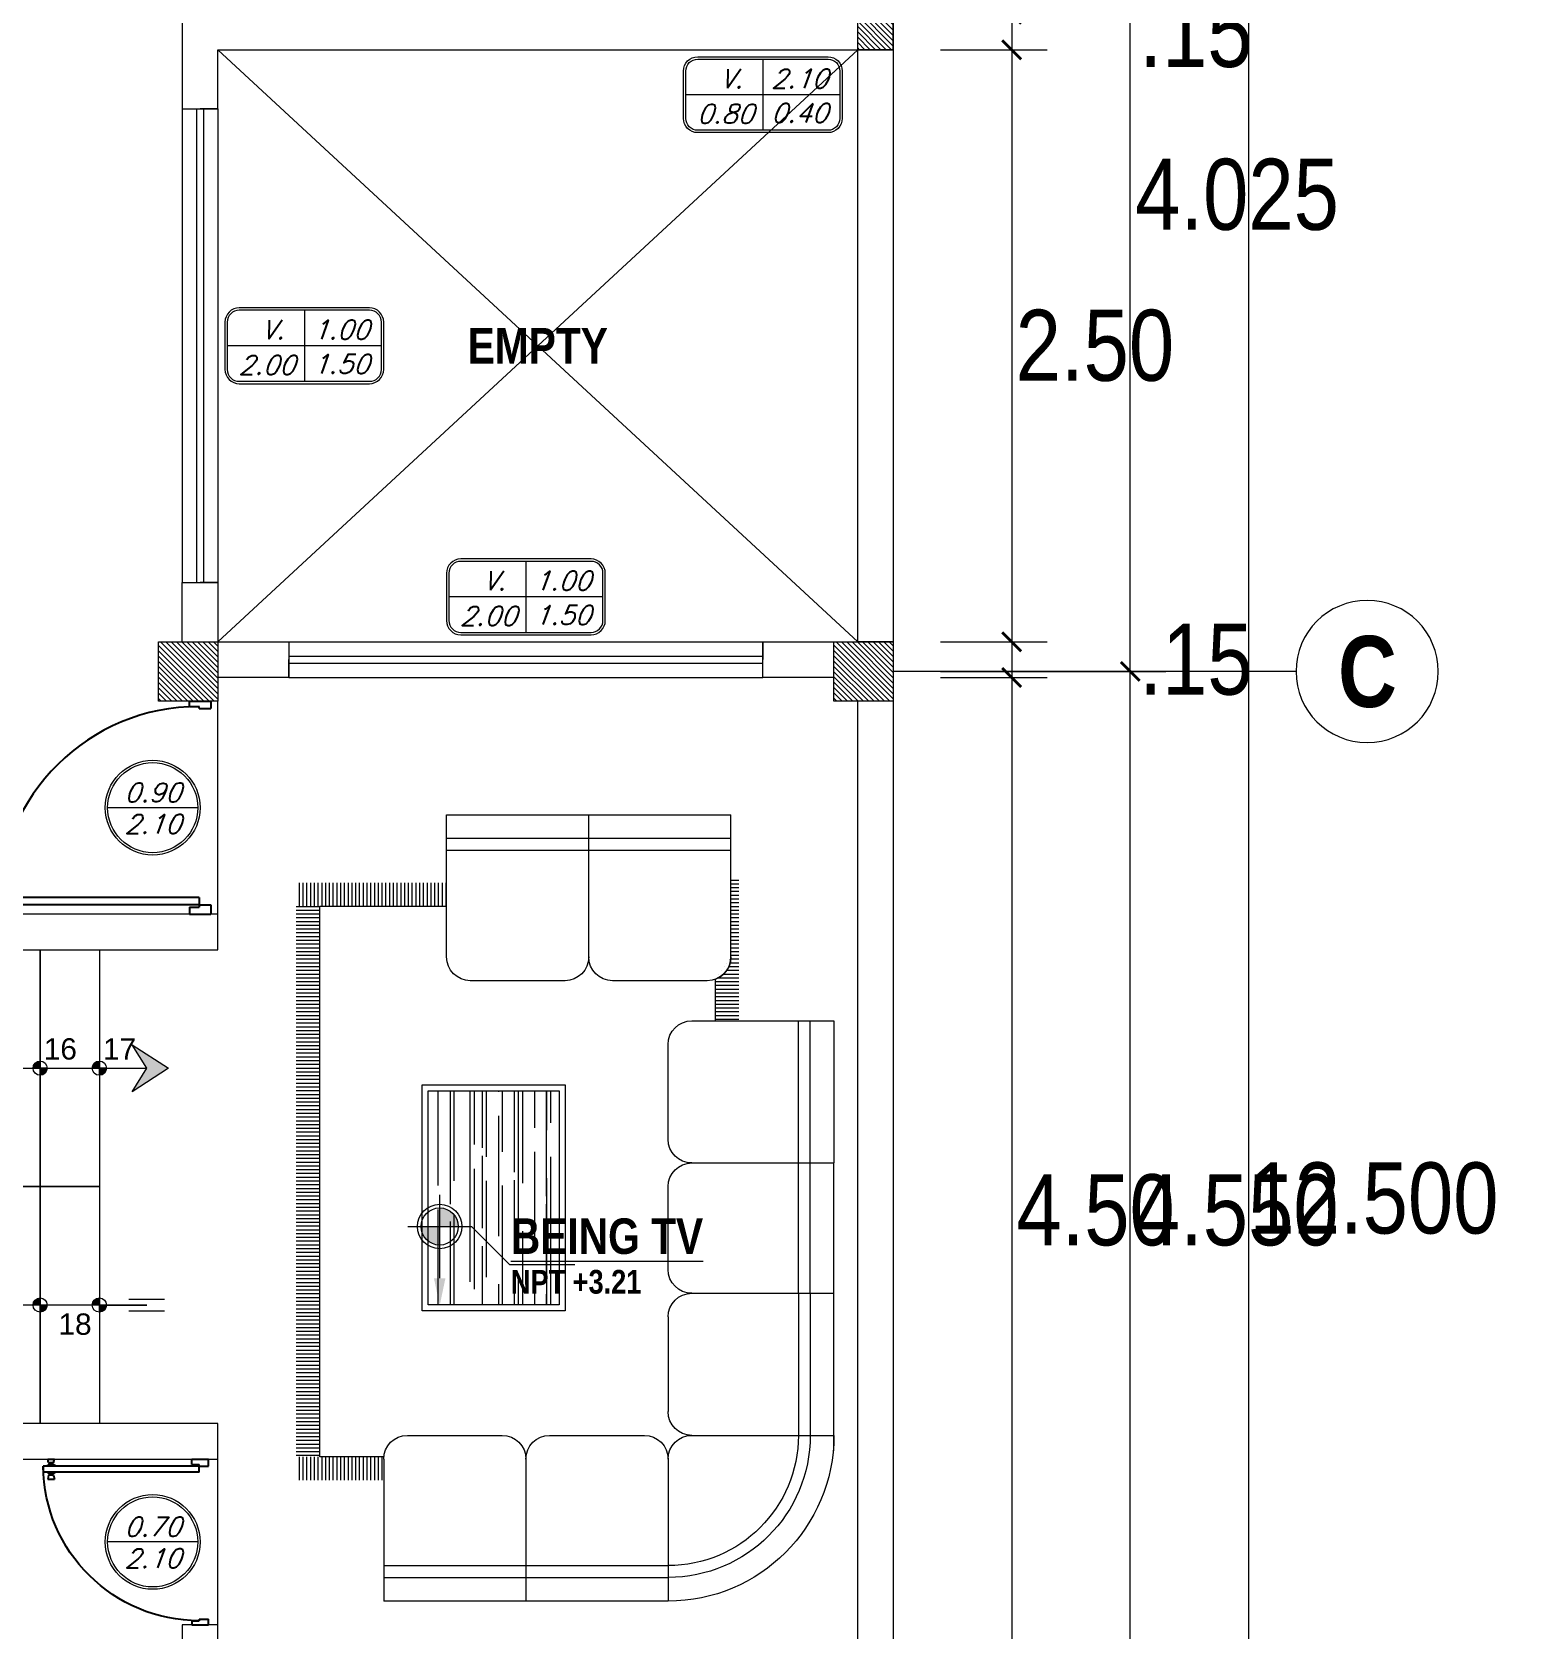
# Model space of a CAD drawing. Header units: millimetres. Extents: x 68 to 194, y 47 to 103.
# Drawn here: x 86.12 to 92.41, y 91.04 to 97.78 of the extents above; entities that cross this region are included whole.
import ezdxf
from ezdxf.enums import TextEntityAlignment as Align

# ---------------------------------------------------------------- set-up
doc = ezdxf.new("R2010")
doc.units = ezdxf.units.MM
for name, color, linetype, lineweight in [('A_Bloques', 56, 'Continuous', 15), ('A_Detalle de Vanos', 250, 'Continuous', 5), ('A_Muro con Techo', 232, 'Continuous', 40), ('A_Muro sin Techo', 134, 'Continuous', 20), ('A_Texto', 43, 'Continuous', 9), ('A_Ventana', 140, 'Continuous', 9), ('E_Columna', 3, 'Continuous', 25), ('G_Ejes', 253, 'Continuous', 20), ('G_Escalera', 40, 'Continuous', 18), ('G_Texto', 122, 'Continuous', 20)]:
    doc.layers.add(name, color=color, linetype=linetype, lineweight=lineweight)
doc.layers.add('A_Puerta', color=32, linetype='Continuous')
doc.layers.add('G_Acotación', color=171, linetype='Continuous')
doc.styles.add('Acotacion', font='ARIALN.TTF')
doc.styles.add('AMBIENTES', font='ARIALNB.TTF', dxfattribs={"height": 0.15})
doc.styles.add('Arial Marron', font='ARIALN.TTF')
doc.styles.add('ARIAL1.2', font='arial.ttf', dxfattribs={"width": 1.2})
doc.styles.add('Cotas', font='ARIALNB.TTF', dxfattribs={"height": 0.1})
doc.styles.add('Eje', font='ARIALNB.TTF', dxfattribs={"height": 0.3})
doc.styles.add('LETRAS', font='simplex1.shx', dxfattribs={"oblique": 20})
doc.dimstyles.new('Lenin_50', dxfattribs={"dimtxt": 0.3, "dimasz": 0.08, "dimexe": 0.15, "dimexo": 0.2, "dimgap": 0.03, "dimtad": 2, "dimtih": 1, "dimtoh": 1, "dimlfac": -1, "dimzin": 4, "dimdsep": 46, "dimtxsty": 'Acotacion', "dimblk": 'ARCHTICK', "dimcen": 0.08, "dimclrd": 256, "dimclre": 256, "dimclrt": 4, "dimazin": 1, "dimtm": 1e-09, "dimtfac": 1, "dimtmove": 2, "dimatfit": 2, "dimfxl": 0, "dimtolj": 1, "dimlwd": 13, "dimlwe": 18, "dimarcsym": 0})
pattern_1 = [(180, (-138.506639, -76.311573), (0, 0.015875), [])]
pattern_2 = [(90, (-138.506639, -76.311573), (0.015875, 1e-18), [])]
pattern_3 = [(135, (198.897988, 6.74542), (0.0112253202, 0.0112253202), [])]

# ---------------------------------------------------------------- blocks, each defined once
blk = doc.blocks.new('Sala 02')
h = blk.add_hatch()
h.set_pattern_fill('LINE,_O', color=256, scale=0.005)
h.set_pattern_definition(pattern_1)
edge = h.paths.add_edge_path()
edge.add_line((0.4348, 3.0575), (0.4018, 3.0575))
edge.add_line((0.4018, 3.0575), (0.4018, 2.45))
edge.add_line((0.4018, 2.45), (0.5007, 2.45))
edge.add_line((0.5007, 2.45), (0.5007, 2.6256))
edge.add_arc((0.5348, 2.7196), 0.1, 180.00153, 250.06437, ccw=False)
edge.add_line((0.4348, 2.7196), (0.4348, 3.0575))
h = blk.add_hatch()
h.set_pattern_fill('LINE,_O', color=256, scale=0.005, angle=90)
h.set_pattern_definition(pattern_2)
h.paths.add_polyline_path([(2.2692, 3.0326), (2.2692, 2.9336), (1.6348, 2.9336), (1.6348, 3.0325)])
h = blk.add_hatch()
h.set_pattern_fill('LINE,_O', color=256, scale=0.005)
h.set_pattern_definition(pattern_1)
h.paths.add_polyline_path([(2.1703, 2.9336), (2.2692, 2.9336), (2.2692, 0.6097), (2.1703, 0.6097)])
h = blk.add_hatch()
h.set_pattern_fill('AR-RROOF', color=256, scale=0.004, angle=90, style=0)
h.paths.add_polyline_path([(1.1592, 1.2505), (1.7124, 1.2505), (1.7124, 2.1547), (1.1592, 2.1547)])
h = blk.add_hatch()
h.set_pattern_fill('LINE,_O', color=256, scale=0.005, angle=90)
h.set_pattern_definition(pattern_2)
h.paths.add_polyline_path([(2.2692, 0.6097), (2.2692, 0.5108), (1.9001, 0.5108), (1.9001, 0.6097)])
at = {"color": 0, "linetype": 'Continuous', "lineweight": 5}
for p, q in [((0.4347, 3.2196), (0.4347, 3.3196)), ((0.4347, 3.2196), (0.4347, 3.3196)), ((0.4348, 2.7196), (0.4347, 3.3196)), ((1.0347, 3.3196), (0.4347, 3.3196)), ((1.0347, 3.2196), (1.0347, 3.3196)), ((1.0347, 3.2196), (1.0347, 3.3196)), ((1.0348, 2.7196), (1.0347, 3.3196)), ((1.6347, 3.3196), (1.0347, 3.3196)), ((1.0347, 3.2196), (1.0347, 3.3196)), ((1.6347, 3.2196), (1.6347, 3.3196)), ((1.6347, 3.2196), (1.6347, 3.3196)), ((1.6347, 3.2196), (1.6347, 3.3196)), ((1.6348, 2.7196), (1.6347, 3.3196)), ((0.4347, 3.2196), (1.0347, 3.2196)), ((0.4348, 2.7196), (0.4347, 3.2196)), ((1.0347, 3.2196), (1.6347, 3.2196)), ((1.0348, 2.7196), (1.0347, 3.2196)), ((1.0348, 2.7196), (1.0347, 3.2196)), ((1.6348, 2.7196), (1.6347, 3.2196)), ((1.6348, 2.7196), (1.6347, 3.2196)), ((0.4347, 3.1696), (1.0347, 3.1696)), ((1.0347, 3.1696), (1.6347, 3.1696)), ((0.5348, 2.6196), (0.9348, 2.6196)), ((1.1348, 2.6196), (1.5348, 2.6196)), ((0.1, 2.45), (0, 2.4499)), ((0, 2.4499), (0, 1.8499)), ((0.6, 2.45), (0.1, 2.45)), ((0.1, 1.85), (0.1, 2.45)), ((0.15, 1.85), (0.15, 2.45)), ((0.7, 1.95), (0.7, 2.35)), ((0.1, 1.3), (0.1, 1.9)), ((0.15, 1.3), (0.15, 1.9)), ((0.6, 1.85), (0, 1.8499)), ((0.1, 1.85), (0, 1.8499)), ((0.1, 1.85), (0, 1.8499)), ((0.1, 1.85), (0, 1.8499)), ((0.1, 1.85), (0, 1.8499)), ((0.1, 1.85), (0, 1.8499)), ((0, 0.634), (0, 1.8499)), ((0.6, 1.85), (0.1, 1.85)), ((0.6, 1.85), (0.1, 1.85)), ((0.6, 1.85), (0.1, 1.85)), ((0.6, 1.85), (0.1, 1.85)), ((0.7, 1.4), (0.7, 1.75)), ((0.1, 1.3), (0, 1.2999)), ((0.1, 1.3), (0, 1.2999)), ((0.1, 1.3), (0.1, 0.7)), ((0.6, 1.3), (0.1, 1.3)), ((0.6, 1.3), (0.1, 1.3)), ((0.15, 1.3), (0.15, 0.7)), ((0.7, 1.2), (0.7, 0.8)), ((0.1, 0.7), (0, 0.6999)), ((0.6, 0.7), (0.1, 0.7)), ((1.2, 0.7), (0.8, 0.7)), ((1.8, 0.7), (1.4, 0.7)), ((0.7001, 0.6), (0.7001, 0.1)), ((1.3001, 0.6), (1.3001, 0.1)), ((1.3001, 0.6), (1.3001, 0.1)), ((1.3001, 0.6), (1.3001, 0.1)), ((1.9001, 0.6), (1.9001, 0.1)), ((1.9001, 0.6), (1.9001, 0)), ((1.3001, 0.15), (0.7001, 0.15)), ((1.9001, 0.15), (1.3001, 0.15)), ((0.7001, 0.1), (0.7001, 0)), ((1.3001, 0.1), (0.7001, 0.1)), ((1.9001, 0.1), (1.3001, 0.1)), ((1.3001, 0.1), (1.3001, 0)), ((1.3001, 0.1), (1.3001, 0)), ((1.3001, 0.1), (1.3001, 0)), ((1.9001, 0.1), (1.9001, 0)), ((1.9001, 0.1), (1.9001, 0)), ((1.3001, 0), (1.9001, 0)), ((0.7001, 0), (1.3001, 0))]:
    blk.add_line(p, q, dxfattribs=at)
at = {"color": 0}
for p, q in [((1.1592, 2.1547), (1.1592, 1.2505)), ((1.7124, 2.1547), (1.1592, 2.1547)), ((1.7124, 1.2505), (1.7124, 2.1547)), ((1.1592, 1.2505), (1.7124, 1.2505))]:
    blk.add_line(p, q, dxfattribs=at)
for points in [[(1.8996, 0.6097), (2.1703, 0.6097), (2.1703, 2.9336), (1.6348, 2.9336)], [(0.5007, 2.6256), (0.5007, 2.45)]]:
    blk.add_lwpolyline(points)
blk.add_lwpolyline([(0.5029, 2.6248, -0.322044), (0.4348, 2.7196), (0.4348, 2.8575)], format="xyb")
for points in [[(1.1342, 1.2255), (1.7374, 1.2255), (1.7374, 2.1797), (1.1342, 2.1797)], [(1.1592, 1.2505), (1.7124, 1.2505), (1.7124, 2.1547), (1.1592, 2.1547)]]:
    blk.add_lwpolyline(points, close=True)
at = {"color": 0, "linetype": 'Continuous', "lineweight": 5}
for centre, radius, start, end in [((0.5348, 2.7196), 0.1, 180.00153, 270.00153), ((0.9348, 2.7196), 0.1, 270.00153, 0.00153), ((1.1348, 2.7196), 0.1, 180.00153, 270.00153), ((1.5348, 2.7196), 0.1, 270.00153, 0.00153), ((0.6, 2.35), 0.1, 0.00153, 90.00153), ((0.6, 1.95), 0.1, 270.00153, 0.00153), ((0.6, 1.75), 0.1, 0.00153, 90.00153), ((0.6, 1.75), 0.1, 0.00153, 90.00153), ((0.6, 1.4), 0.1, 270.00153, 0.00153), ((0.6, 1.2), 0.1, 0.00153, 90.00153), ((0.6, 0.8), 0.1, 270.00153, 0.00153), ((0.7, 0.7), 0.7, 180.00153, 270.00153), ((0.7, 0.7), 0.6, 180.00153, 270.00153), ((0.7, 0.7), 0.55, 180.00153, 270.00153), ((0.6001, 0.6), 0.1, 0.00153, 90.00153), ((0.8001, 0.6), 0.1, 90.00153, 180.00153), ((1.2001, 0.6), 0.1, 0.00153, 90.00153), ((1.4001, 0.6), 0.1, 90.00153, 180.00153), ((1.8001, 0.6), 0.1, 0.00153, 90.00153)]:
    blk.add_arc(centre, radius, start, end, dxfattribs=at)
blk = doc.blocks.new('Puerta 02')
for p, q in [((0.0239, 0.9132), (0, 0.918)), ((0, 0.918), (0, 0.8782)), ((0.0239, 0.9068), (0.0239, 0.9132)), ((0.0277, 0.9068), (0.0239, 0.9068)), ((0.0239, 0.8893), (0.0239, 0.9068)), ((0.0317, 0.9092), (0.0277, 0.9092)), ((0.0277, 0.9068), (0.0277, 0.9092)), ((0.0277, 0.8893), (0.0277, 0.9068)), ((0.0317, 0.9092), (0.0317, 0.9124)), ((0.0357, 0.9124), (0.0317, 0.9124)), ((0.0317, 0.8869), (0.0317, 0.9092)), ((0.042, 0.9243), (0.0357, 0.9124)), ((0.0357, 0.8838), (0.0357, 0.9124)), ((0.042, 0.8718), (0.042, 0.9243)), ((0.0436, 0.9243), (0.042, 0.9243)), ((0.0436, 0.9463), (0.0784, 0.9463)), ((0.0436, 0.005), (0.0436, 0.9463)), ((0.0784, 0.005), (0.0784, 0.9463)), ((0.0784, 0.9243), (0.08, 0.9243)), ((0.08, 0.8718), (0.08, 0.9243)), ((0.08, 0.9243), (0.0863, 0.9124)), ((0.0863, 0.8838), (0.0863, 0.9124)), ((0.0863, 0.9124), (0.0903, 0.9124)), ((0.0903, 0.9092), (0.0903, 0.9124)), ((0.0903, 0.9092), (0.0943, 0.9092)), ((0.0903, 0.8869), (0.0903, 0.9092)), ((0.0943, 0.9068), (0.0943, 0.9092)), ((0.0943, 0.8893), (0.0943, 0.9068)), ((0.0943, 0.9068), (0.0983, 0.9068)), ((0.0983, 0.9132), (0.1221, 0.918)), ((0.0983, 0.9068), (0.0983, 0.9132)), ((0.0983, 0.8893), (0.0983, 0.9068)), ((0.1221, 0.918), (0.1221, 0.8782)), ((0.0239, 0.883), (0, 0.8782)), ((0.0277, 0.8893), (0.0239, 0.8893)), ((0.0239, 0.8893), (0.0239, 0.883)), ((0.0277, 0.8893), (0.0277, 0.8869)), ((0.0317, 0.8869), (0.0277, 0.8869)), ((0.0317, 0.8869), (0.0317, 0.8838)), ((0.0357, 0.8838), (0.0317, 0.8838)), ((0.042, 0.8718), (0.0357, 0.8838)), ((0.0436, 0.8718), (0.042, 0.8718)), ((0.0784, 0.8718), (0.08, 0.8718)), ((0.0789, 0.8981), (0.0789, 0.8981)), ((0.0789, 0.8981), (0.0789, 0.8981)), ((0.08, 0.8718), (0.0863, 0.8838)), ((0.0863, 0.8838), (0.0903, 0.8838)), ((0.0903, 0.8869), (0.0943, 0.8869)), ((0.0903, 0.8869), (0.0903, 0.8838)), ((0.0943, 0.8893), (0.0943, 0.8869)), ((0.0943, 0.8893), (0.0983, 0.8893)), ((0.0983, 0.8893), (0.0983, 0.883)), ((0.0983, 0.883), (0.1221, 0.8782)), ((0, 0.05), (0, -0.05)), ((0.0336, 0.05), (0, 0.05)), ((0.0336, 0.05), (0.0336, 0.005)), ((0.0436, 0.005), (0.0336, 0.005)), ((0.0783, 0.005), (0.0433, 0.005)), ((0.0436, 0.005), (0.0436, -0.05)), ((0.965, 0.005), (0.975, 0.005)), ((0.965, 0.005), (0.965, -0.05)), ((0.975, 0.05), (0.975, 0.005)), ((0.975, 0.05), (1, 0.05)), ((1, 0.05), (1, -0.05)), ((0.0436, -0.05), (0, -0.05)), ((1, -0.05), (0.965, -0.05))]:
    blk.add_line(p, q)
blk.add_arc((0.0336, 0.005), 0.9414, 0, 89.39134)
blk = doc.blocks.new('TITULP')
h = blk.add_hatch(color=1)
h.paths.add_polyline_path([(0, -0.0554), (0, -0.134), (0.0785, -0.134, 0.414214)])
h.paths.add_polyline_path([(0, -0.134), (-0.0785, -0.134, 0.414214), (0, -0.2125)])
for p, q in [((0, -0.3527), (0, 0)), ((-0.134, -0.134), (0.134, -0.134)), ((0.2939, -0.2939), (0.5699, -0.2939))]:
    blk.add_line(p, q)
at = {"lineweight": 18}
blk.add_line((0.134, -0.134), (0.2939, -0.2939), dxfattribs=at)
for radius in [0.0937, 0.0785]:
    blk.add_circle((0, -0.134), radius)
blk.add_solid([(0.0242, -0.3527), (0, -0.4678), (-0.0242, -0.3527)])
at = {"style": 'Arial Marron', "width": 1.35}
blk.add_attdef('%%USALA', text='', height=0.14, dxfattribs=at).set_placement((0.3052, -0.1124), align=Align.TOP_LEFT)
at = {"style": 'Arial Marron', "width": 1.1}
blk.add_attdef('NPT%%P0.00', text='', height=0.1, dxfattribs=at).set_placement((0.6033, -0.3972), align=Align.MIDDLE_CENTER)
at = {"style": 'Arial Marron'}
blk.add_attdef('PISO', text='', height=0.08, dxfattribs=at).set_placement((0.6033, -0.5391), align=Align.MIDDLE_CENTER)
blk = doc.blocks.new('Eri')
blk.add_line((-1.7, 0), (0, 0))
blk.add_circle((-2, 0), 0.3)
at = {"color": 1, "style": 'Eje', "flags": 4}
blk.add_attdef('H', text='', height=0.3, dxfattribs=at).set_placement((-2, 0), align=Align.MIDDLE_CENTER)
blk = doc.blocks.new('_ArchTick')
at = {"color": 0, "linetype": 'ByBlock', "const_width": 0.15}
blk.add_lwpolyline([(-0.5, -0.5), (0.5, 0.5)], dxfattribs=at)
blk = doc.blocks.new('*D70')
at = {"layer": 'Defpoints', "color": 0}
for p in [(89.7519, 99.1087), (91.2519, 99.1087), (89.7519, 86.6087)]:
    blk.add_point(p, dxfattribs=at)
at = {"layer": 'G_Acotación', "lineweight": 18}
for p, q in [((89.9519, 99.1087), (91.4019, 99.1087)), ((89.9519, 86.6087), (91.4019, 86.6087))]:
    blk.add_line(p, q, dxfattribs=at)
at = {"layer": 'G_Acotación', "lineweight": 13}
blk.add_line((91.2519, 86.6087), (91.2519, 99.1087), dxfattribs=at)
at = {"layer": 'G_Acotación', "lineweight": 13, "xscale": 0.08, "yscale": 0.08, "zscale": 0.08}
for p, rotation in [((91.2519, 99.1087), 90), ((91.2519, 86.6087), 270)]:
    blk.add_blockref('_ArchTick', p, dxfattribs=dict(at, rotation=rotation))
at = {"layer": 'G_Acotación', "color": 4, "lineweight": 5, "insert": (91.7806, 92.8587), "char_height": 0.3, "attachment_point": 5, "style": 'Acotacion'}
blk.add_mtext('\\A1;12.500', dxfattribs=at)
blk = doc.blocks.new('*D72')
at = {"layer": 'Defpoints', "color": 0}
for p in [(89.7519, 95.0837), (90.7519, 95.0837), (89.7519, 90.5337)]:
    blk.add_point(p, dxfattribs=at)
at = {"layer": 'G_Acotación', "lineweight": 18}
for p, q in [((89.9519, 95.0837), (90.9019, 95.0837)), ((89.9519, 90.5337), (90.9019, 90.5337))]:
    blk.add_line(p, q, dxfattribs=at)
at = {"layer": 'G_Acotación', "lineweight": 13}
blk.add_line((90.7519, 90.5337), (90.7519, 95.0837), dxfattribs=at)
at = {"layer": 'G_Acotación', "lineweight": 13, "xscale": 0.08, "yscale": 0.08, "zscale": 0.08}
for p, rotation in [((90.7519, 95.0837), 90), ((90.7519, 90.5337), 270)]:
    blk.add_blockref('_ArchTick', p, dxfattribs=dict(at, rotation=rotation))
at = {"layer": 'G_Acotación', "color": 4, "lineweight": 5, "insert": (91.2016, 92.8087), "char_height": 0.3, "attachment_point": 5, "style": 'Acotacion'}
blk.add_mtext('\\A1;4.550', dxfattribs=at)
blk = doc.blocks.new('*D73')
at = {"layer": 'Defpoints', "color": 0}
for p in [(89.7519, 99.1087), (90.7519, 99.1087), (89.7519, 95.0837)]:
    blk.add_point(p, dxfattribs=at)
at = {"layer": 'G_Acotación', "lineweight": 18}
for p, q in [((89.9519, 99.1087), (90.9019, 99.1087)), ((89.9519, 95.0837), (90.9019, 95.0837))]:
    blk.add_line(p, q, dxfattribs=at)
at = {"layer": 'G_Acotación', "lineweight": 13}
blk.add_line((90.7519, 95.0837), (90.7519, 99.1087), dxfattribs=at)
at = {"layer": 'G_Acotación', "lineweight": 13, "xscale": 0.08, "yscale": 0.08, "zscale": 0.08}
for p, rotation in [((90.7519, 99.1087), 90), ((90.7519, 95.0837), 270)]:
    blk.add_blockref('_ArchTick', p, dxfattribs=dict(at, rotation=rotation))
at = {"layer": 'G_Acotación', "color": 4, "lineweight": 5, "insert": (91.2029, 97.0962), "char_height": 0.3, "attachment_point": 5, "style": 'Acotacion'}
blk.add_mtext('\\A1;4.025', dxfattribs=at)
blk = doc.blocks.new('*D149')
at = {"layer": 'Defpoints', "color": 0}
for p in [(89.7519, 97.8587), (89.7519, 97.7087), (90.2519, 97.7087)]:
    blk.add_point(p, dxfattribs=at)
at = {"layer": 'G_Acotación', "lineweight": 18}
for p, q in [((89.9519, 97.8587), (90.4019, 97.8587)), ((89.9519, 97.7087), (90.4019, 97.7087))]:
    blk.add_line(p, q, dxfattribs=at)
at = {"layer": 'G_Acotación', "lineweight": 13}
blk.add_line((90.2519, 97.8587), (90.2519, 97.7087), dxfattribs=at)
at = {"layer": 'G_Acotación', "lineweight": 13, "xscale": 0.08, "yscale": 0.08, "zscale": 0.08}
for p, rotation in [((90.2519, 97.8587), 90), ((90.2519, 97.7087), 270)]:
    blk.add_blockref('_ArchTick', p, dxfattribs=dict(at, rotation=rotation))
at = {"layer": 'G_Acotación', "color": 4, "lineweight": 5, "insert": (91.0296, 97.7837), "char_height": 0.3, "attachment_point": 5, "style": 'Acotacion'}
blk.add_mtext('\\A1;.15', dxfattribs=at)
blk = doc.blocks.new('*D150')
at = {"layer": 'Defpoints', "color": 0}
for p in [(89.7519, 97.7087), (89.7519, 95.2087), (90.2519, 95.2087)]:
    blk.add_point(p, dxfattribs=at)
at = {"layer": 'G_Acotación', "lineweight": 18}
for p, q in [((89.9519, 97.7087), (90.4019, 97.7087)), ((89.9519, 95.2087), (90.4019, 95.2087))]:
    blk.add_line(p, q, dxfattribs=at)
at = {"layer": 'G_Acotación', "lineweight": 13}
blk.add_line((90.2519, 97.7087), (90.2519, 95.2087), dxfattribs=at)
at = {"layer": 'G_Acotación', "lineweight": 13, "xscale": 0.08, "yscale": 0.08, "zscale": 0.08}
for p, rotation in [((90.2519, 97.7087), 90), ((90.2519, 95.2087), 270)]:
    blk.add_blockref('_ArchTick', p, dxfattribs=dict(at, rotation=rotation))
at = {"layer": 'G_Acotación', "color": 4, "lineweight": 5, "insert": (90.6031, 96.4587), "char_height": 0.3, "attachment_point": 5, "style": 'Acotacion'}
blk.add_mtext('\\A1;2.50', dxfattribs=at)
blk = doc.blocks.new('*D151')
at = {"layer": 'Defpoints', "color": 0}
for p in [(89.7519, 95.2087), (89.7519, 95.0587), (90.2519, 95.0587)]:
    blk.add_point(p, dxfattribs=at)
at = {"layer": 'G_Acotación', "lineweight": 18}
for p, q in [((89.9519, 95.2087), (90.4019, 95.2087)), ((89.9519, 95.0587), (90.4019, 95.0587))]:
    blk.add_line(p, q, dxfattribs=at)
at = {"layer": 'G_Acotación', "lineweight": 13}
blk.add_line((90.2519, 95.2087), (90.2519, 95.0587), dxfattribs=at)
at = {"layer": 'G_Acotación', "lineweight": 13, "xscale": 0.08, "yscale": 0.08, "zscale": 0.08}
for p, rotation in [((90.2519, 95.2087), 90), ((90.2519, 95.0587), 270)]:
    blk.add_blockref('_ArchTick', p, dxfattribs=dict(at, rotation=rotation))
at = {"layer": 'G_Acotación', "color": 4, "lineweight": 5, "insert": (91.0296, 95.1337), "char_height": 0.3, "attachment_point": 5, "style": 'Acotacion'}
blk.add_mtext('\\A1;.15', dxfattribs=at)
blk = doc.blocks.new('*D152')
at = {"layer": 'Defpoints', "color": 0}
for p in [(89.7519, 95.0587), (89.7519, 90.5587), (90.2519, 90.5587)]:
    blk.add_point(p, dxfattribs=at)
at = {"layer": 'G_Acotación', "lineweight": 18}
for p, q in [((89.9519, 95.0587), (90.4019, 95.0587)), ((89.9519, 90.5587), (90.4019, 90.5587))]:
    blk.add_line(p, q, dxfattribs=at)
at = {"layer": 'G_Acotación', "lineweight": 13}
blk.add_line((90.2519, 95.0587), (90.2519, 90.5587), dxfattribs=at)
at = {"layer": 'G_Acotación', "lineweight": 13, "xscale": 0.08, "yscale": 0.08, "zscale": 0.08}
for p, rotation in [((90.2519, 95.0587), 90), ((90.2519, 90.5587), 270)]:
    blk.add_blockref('_ArchTick', p, dxfattribs=dict(at, rotation=rotation))
at = {"layer": 'G_Acotación', "color": 4, "lineweight": 5, "insert": (90.606, 92.8087), "char_height": 0.3, "attachment_point": 5, "style": 'Acotacion'}
blk.add_mtext('\\A1;4.50', dxfattribs=at)

msp = doc.modelspace()

# ---------------------------------------------------------------- hatches: boundary and pattern name
at = {"layer": 'E_Columna', "lineweight": 5}
h = msp.add_hatch(dxfattribs=at)
h.set_pattern_fill('LINE', color=256, scale=0.005, angle=45, style=0)
h.set_pattern_definition([(135, (198.897988, 5.59542), (0.0112253202, 0.0112253202), [])])
h.paths.add_polyline_path([(89.7519, 97.7087), (89.6019, 97.7087), (89.6019, 97.9587), (89.7519, 97.9587)])
h = msp.add_hatch(dxfattribs=at)
h.set_pattern_fill('LINE', color=256, scale=0.005, angle=45, style=0)
h.set_pattern_definition(pattern_3)
h.paths.add_polyline_path([(86.9019, 94.9587), (86.6519, 94.9587), (86.6519, 95.2087), (86.9019, 95.2087)])
h = msp.add_hatch(dxfattribs=at)
h.set_pattern_fill('LINE', color=256, scale=0.005, angle=45, style=0)
h.set_pattern_definition(pattern_3)
h.paths.add_polyline_path([(89.7519, 94.9587), (89.5019, 94.9587), (89.5019, 95.2087), (89.7519, 95.2087)])
at = {"layer": 'G_Escalera', "lineweight": 5}
msp.add_hatch(color=3, dxfattribs=at).paths.add_polyline_path([(86.6939, 93.4087), (86.5407, 93.3095), (86.6019, 93.4087), (86.5407, 93.5079)])
h = msp.add_hatch(color=3, dxfattribs=at)
h.paths.add_polyline_path([(86.1219, 93.4087, -0.414214), (86.1519, 93.4387), (86.1519, 93.4087)])
h.paths.add_polyline_path([(86.1519, 93.4087), (86.1819, 93.4087, -0.414214), (86.1519, 93.3787)])
h = msp.add_hatch(color=3, dxfattribs=at)
h.paths.add_polyline_path([(86.1219, 93.4087, -0.414214), (86.1519, 93.4387), (86.1519, 93.4087)])
h.paths.add_polyline_path([(86.1519, 93.4087), (86.1819, 93.4087, -0.414214), (86.1519, 93.3787)])
h = msp.add_hatch(color=3, dxfattribs=at)
h.paths.add_polyline_path([(86.3719, 93.4087, -0.414214), (86.4019, 93.4387), (86.4019, 93.4087)])
h.paths.add_polyline_path([(86.4019, 93.4087), (86.4319, 93.4087, -0.414214), (86.4019, 93.3787)])
h = msp.add_hatch(color=3, dxfattribs=at)
h.paths.add_polyline_path([(86.3719, 93.4087, -0.414214), (86.4019, 93.4387), (86.4019, 93.4087)])
h.paths.add_polyline_path([(86.4019, 93.4087), (86.4319, 93.4087, -0.414214), (86.4019, 93.3787)])
h = msp.add_hatch(color=3, dxfattribs=at)
h.paths.add_polyline_path([(86.1219, 92.4087, -0.414214), (86.1519, 92.4387), (86.1519, 92.4087)])
h.paths.add_polyline_path([(86.1519, 92.4087), (86.1819, 92.4087, -0.414214), (86.1519, 92.3787)])
h = msp.add_hatch(color=3, dxfattribs=at)
h.paths.add_polyline_path([(86.1219, 92.4087, -0.414214), (86.1519, 92.4387), (86.1519, 92.4087)])
h.paths.add_polyline_path([(86.1519, 92.4087), (86.1819, 92.4087, -0.414214), (86.1519, 92.3787)])
h = msp.add_hatch(color=3, dxfattribs=at)
h.paths.add_polyline_path([(86.3719, 92.4087, -0.414214), (86.4019, 92.4387), (86.4019, 92.4087)])
h.paths.add_polyline_path([(86.4019, 92.4087), (86.4319, 92.4087, -0.414214), (86.4019, 92.3787)])
h = msp.add_hatch(color=3, dxfattribs=at)
h.paths.add_polyline_path([(86.3719, 92.4087, -0.414214), (86.4019, 92.4387), (86.4019, 92.4087)])
h.paths.add_polyline_path([(86.4019, 92.4087), (86.4319, 92.4087, -0.414214), (86.4019, 92.3787)])

# ---------------------------------------------------------------- linework, layer by layer
at = {"layer": 'A_Detalle de Vanos', "linetype": 'ByBlock', "lineweight": 5}
for p, q in [((89.2019, 97.6687), (89.2019, 97.3687)), ((87.2669, 96.6087), (87.2669, 96.3087)), ((88.2019, 95.5487), (88.2019, 95.2487))]:
    msp.add_line(p, q, dxfattribs=at)
at = {"layer": 'A_Detalle de Vanos', "lineweight": 5}
for p, q in [((89.5269, 97.5187), (88.8769, 97.5187)), ((87.5919, 96.4587), (86.9419, 96.4587)), ((88.5269, 95.3987), (87.8769, 95.3987))]:
    msp.add_line(p, q, dxfattribs=at)
at = {"layer": 'A_Detalle de Vanos', "linetype": 'Continuous', "lineweight": 5}
for p, q in [((86.8169, 94.5087), (86.4369, 94.5087)), ((86.8169, 91.4087), (86.4369, 91.4087))]:
    msp.add_line(p, q, dxfattribs=at)
at = {"layer": 'A_Detalle de Vanos', "lineweight": 5}
for points in [[(88.8669, 97.6187, -0.414214), (88.9269, 97.6787), (89.4769, 97.6787, -0.414214), (89.5369, 97.6187), (89.5369, 97.4187, -0.414214), (89.4769, 97.3587), (88.9269, 97.3587, -0.414214), (88.8669, 97.4187)], [(88.8769, 97.6187, -0.414214), (88.9269, 97.6687), (89.4769, 97.6687, -0.414214), (89.5269, 97.6187), (89.5269, 97.4187, -0.414214), (89.4769, 97.3687), (88.9269, 97.3687, -0.414214), (88.8769, 97.4187)], [(87.6019, 96.5587, 0.414214), (87.5419, 96.6187), (86.9919, 96.6187, 0.414214), (86.9319, 96.5587), (86.9319, 96.3587, 0.414214), (86.9919, 96.2987), (87.5419, 96.2987, 0.414214), (87.6019, 96.3587)], [(87.5919, 96.5587, 0.414214), (87.5419, 96.6087), (86.9919, 96.6087, 0.414214), (86.9419, 96.5587), (86.9419, 96.3587, 0.414214), (86.9919, 96.3087), (87.5419, 96.3087, 0.414214), (87.5919, 96.3587)], [(88.5369, 95.4987, 0.414214), (88.4769, 95.5587), (87.9269, 95.5587, 0.414214), (87.8669, 95.4987), (87.8669, 95.2987, 0.414214), (87.9269, 95.2387), (88.4769, 95.2387, 0.414214), (88.5369, 95.2987)], [(88.5269, 95.4987, 0.414214), (88.4769, 95.5487), (87.9269, 95.5487, 0.414214), (87.8769, 95.4987), (87.8769, 95.2987, 0.414214), (87.9269, 95.2487), (88.4769, 95.2487, 0.414214), (88.5269, 95.2987)]]:
    msp.add_lwpolyline(points, format="xyb", close=True, dxfattribs=at)
at = {"layer": 'A_Detalle de Vanos', "linetype": 'Continuous', "lineweight": 5}
for centre, radius in [((86.6269, 94.5087), 0.2), ((86.6269, 94.5087), 0.19), ((86.6269, 91.4087), 0.2), ((86.6269, 91.4087), 0.19)]:
    msp.add_circle(centre, radius, dxfattribs=at)
at = {"layer": 'A_Muro con Techo', "lineweight": 5}
for points in [[(86.9019, 97.4587), (86.9019, 97.7087), (89.7519, 97.7087), (89.7519, 99.1087), (83.7519, 99.1087), (83.7519, 86.4587)], [(84.0019, 98.9587), (86.6519, 98.9587), (86.6519, 98.8587), (86.7519, 98.8587), (86.7519, 98.5587), (86.9019, 98.5587), (86.9019, 98.9587), (89.6019, 98.9587), (89.6019, 97.8587), (86.7519, 97.8587), (86.7519, 97.4587), (86.9019, 97.4587)], [(87.2019, 95.0587), (86.9019, 95.0587), (86.9019, 94.9587), (86.6519, 94.9587), (86.6519, 95.2087), (86.7519, 95.2087), (86.7519, 95.4587), (86.9019, 95.4587), (86.9019, 95.2087), (87.2019, 95.2087), (87.2019, 95.0587)], [(89.7519, 86.6087), (89.5019, 86.6087), (89.5019, 86.8587), (89.6019, 86.8587), (89.6019, 90.4087), (87.9519, 90.4087), (87.9519, 89.3587), (87.8019, 89.3587), (87.8019, 90.5587), (89.5019, 90.5587), (89.5019, 90.6587), (89.6019, 90.6587), (89.6019, 94.9587), (89.5019, 94.9587), (89.5019, 95.0587), (89.2019, 95.0587), (89.2019, 95.2087)], [(89.2019, 95.2087), (89.7519, 95.2087), (89.7519, 86.6087)], [(83.9019, 93.9087), (86.9019, 93.9087), (86.9019, 94.0587), (85.8519, 94.0587)], [(83.9019, 91.7587), (86.9019, 91.7587), (86.9019, 91.9087), (83.9019, 91.9087)], [(86.9019, 90.4087), (86.9019, 91.0587), (86.7519, 91.0587), (86.7519, 90.6587)]]:
    msp.add_lwpolyline(points, dxfattribs=at)
at = {"layer": 'A_Muro sin Techo', "lineweight": 5}
for p, q in [((89.6019, 95.2087), (86.9019, 97.7087)), ((89.6019, 97.7087), (86.9019, 95.2087))]:
    msp.add_line(p, q, dxfattribs=at)
msp.add_lwpolyline([(89.6019, 97.7087), (89.7519, 97.7087), (89.7519, 95.2087), (89.6019, 95.2087)], close=True, dxfattribs=at)
at = {"layer": 'A_Puerta', "lineweight": 5}
for p, q in [((86.9019, 94.0587), (86.9019, 94.9587)), ((86.9019, 91.0587), (86.9019, 91.7587))]:
    msp.add_line(p, q, dxfattribs=at)
at = {"layer": 'A_Ventana', "color": 2, "lineweight": 5}
for p, q in [((86.7519, 97.4587), (86.8269, 97.4587)), ((86.7519, 97.4587), (86.7519, 95.4587)), ((86.9019, 97.4587), (86.8269, 97.4587)), ((86.9019, 97.4587), (86.9019, 95.4587)), ((86.7519, 95.4587), (86.8269, 95.4587)), ((86.9019, 95.4587), (86.8269, 95.4587)), ((87.2019, 95.2087), (87.2019, 95.1337)), ((87.2019, 95.2087), (89.2019, 95.2087)), ((89.2019, 95.2087), (89.2019, 95.1337)), ((87.2019, 95.0587), (87.2019, 95.1337)), ((89.2019, 95.0587), (89.2019, 95.1337)), ((87.2019, 95.0587), (89.2019, 95.0587))]:
    msp.add_line(p, q, dxfattribs=at)
at = {"layer": 'A_Ventana', "lineweight": 5}
for p, q in [((86.8119, 97.4587), (86.8119, 95.4587)), ((86.8419, 97.4587), (86.8419, 95.4587)), ((87.2019, 95.1487), (89.2019, 95.1487)), ((87.2019, 95.1187), (89.2019, 95.1187))]:
    msp.add_line(p, q, dxfattribs=at)
at = {"layer": 'E_Columna', "lineweight": 5}
for points in [[(89.7519, 97.7087), (89.6019, 97.7087), (89.6019, 97.9587), (89.7519, 97.9587)], [(86.9019, 94.9587), (86.6519, 94.9587), (86.6519, 95.2087), (86.9019, 95.2087)], [(89.7519, 94.9587), (89.5019, 94.9587), (89.5019, 95.2087), (89.7519, 95.2087)]]:
    msp.add_lwpolyline(points, close=True, dxfattribs=at)
at = {"layer": 'G_Escalera', "color": 3, "lineweight": 5}
for p, q in [((86.1819, 93.4087), (86.1219, 93.4087)), ((86.1819, 93.4087), (86.1219, 93.4087)), ((86.1519, 93.3787), (86.1519, 93.4387)), ((86.1519, 93.3787), (86.1519, 93.4387)), ((86.4319, 93.4087), (86.3719, 93.4087)), ((86.4319, 93.4087), (86.3719, 93.4087)), ((86.4019, 93.3787), (86.4019, 93.4387)), ((86.4019, 93.3787), (86.4019, 93.4387)), ((86.1519, 92.3787), (86.1519, 92.4387)), ((86.1519, 92.3787), (86.1519, 92.4387)), ((86.4019, 92.3787), (86.4019, 92.4387)), ((86.4019, 92.3787), (86.4019, 92.4387)), ((86.5269, 92.4337), (86.6769, 92.4337)), ((86.1819, 92.4087), (86.1219, 92.4087)), ((86.1819, 92.4087), (86.1219, 92.4087)), ((86.4319, 92.4087), (86.3719, 92.4087)), ((86.4319, 92.4087), (86.3719, 92.4087)), ((86.5269, 92.3837), (86.6769, 92.3837))]:
    msp.add_line(p, q, dxfattribs=at)
at = {"layer": 'G_Escalera', "lineweight": 5}
for points in [[(85.9019, 92.9087), (85.9019, 93.9087), (86.1519, 93.9087), (86.1519, 92.9087)], [(86.1519, 92.9087), (86.1519, 93.9087), (86.4019, 93.9087), (86.4019, 92.9087)], [(85.9019, 91.9087), (85.9019, 92.9087), (86.1519, 92.9087), (86.1519, 91.9087)], [(86.1519, 91.9087), (86.1519, 92.9087), (86.4019, 92.9087), (86.4019, 91.9087)]]:
    msp.add_lwpolyline(points, close=True, dxfattribs=at)
at = {"layer": 'G_Escalera', "color": 3, "lineweight": 5}
msp.add_lwpolyline([(86.6939, 93.4087), (86.5407, 93.3095), (86.6019, 93.4087), (86.5407, 93.5079)], close=True, dxfattribs=at)
at = {"layer": 'G_Escalera', "color": 5, "lineweight": 5}
msp.add_lwpolyline([(86.4019, 92.4087), (86.6019, 92.4087), (86.4019, 92.4087), (86.1519, 92.4087), (85.9019, 92.4087), (85.1519, 92.4087), (84.9019, 92.4087), (84.4019, 92.4087), (84.4019, 93.4087), (86.4019, 93.4087), (86.6019, 93.4087)], dxfattribs=at)
at = {"layer": 'G_Escalera', "color": 3, "lineweight": 5}
for centre in [(86.1519, 93.4087), (86.1519, 93.4087), (86.4019, 93.4087), (86.4019, 93.4087), (86.1519, 92.4087), (86.1519, 92.4087), (86.4019, 92.4087), (86.4019, 92.4087)]:
    msp.add_circle(centre, 0.03, dxfattribs=at)

# ---------------------------------------------------------------- block references
at = {"layer": 'A_Bloques', "lineweight": 5, "xscale": -1, "rotation": 359.9999999999997}
msp.add_blockref('Sala 02', (89.5019, 91.1587), dxfattribs=at)
at = {"layer": 'A_Puerta', "lineweight": 5, "rotation": 90}
for p, xscale, yscale, zscale in [((86.8269, 94.0587), 0.9000000000000057, 0.9000000000000057, 0.9000000000000057), ((86.8269, 91.7587), -0.6999999999999886, 0.6999999999999886, 0.7)]:
    msp.add_blockref('Puerta 02', p, dxfattribs=dict(at, xscale=xscale, yscale=yscale, zscale=zscale))
at = {"layer": 'A_Texto', "lineweight": 5}
ref = msp.add_blockref('TITULP', (87.8381, 92.8744), dxfattribs=at)
ref.add_attrib('NPT%%P0.00', 'NPT +3.21', dxfattribs={"layer": '0', "color": 30, "height": 0.1, "style": 'Cotas'}).set_placement((88.4138, 92.5072), align=Align.MIDDLE_CENTER)
ref.add_attrib('%%USALA', '%%UBEING TV', dxfattribs={"layer": '0', "height": 0.15, "style": 'AMBIENTES'}).set_placement((88.1384, 92.7746), align=Align.TOP_LEFT)
at = {"layer": 'G_Ejes', "lineweight": 5}
ref = msp.add_blockref('Eri', (89.7519, 95.0837), dxfattribs=dict(at, xscale=-1, rotation=359.9999999999997))
ref.add_attrib('H', 'C', dxfattribs={"layer": '0', "color": 1, "height": 0.3, "rotation": 360, "style": 'Eje', "flags": 4}).set_placement((91.7532, 95.0837), align=Align.MIDDLE_CENTER)

# ---------------------------------------------------------------- texts
at = {"layer": 'A_Texto', "lineweight": 5, "style": 'AMBIENTES'}
msp.add_text('EMPTY', height=0.15, rotation=360, dxfattribs=at).set_placement((88.2519, 96.4587, 0), align=Align.MIDDLE)
at = {"layer": 'G_Texto', "lineweight": 5, "style": 'LETRAS', "oblique": 20}
for s, p in [('V.', (89.0212, 97.5469)), ('2.10', (89.236, 97.5469)), ('0.80', (88.9231, 97.398)), ('0.40', (89.236, 97.4017)), ('V.', (87.0862, 96.4869)), ('1.00', (87.301, 96.4869)), ('2.00', (86.9881, 96.338)), ('1.50', (87.301, 96.3417)), ('V.', (88.0212, 95.4269)), ('1.00', (88.236, 95.4269)), ('2.00', (87.9231, 95.278)), ('1.50', (88.236, 95.2817))]:
    msp.add_text(s, height=0.08, dxfattribs=at).set_placement(p)
for s, p in [('0.90', (86.6269, 94.5087)), ('2.10', (86.6269, 94.3754)), ('0.70', (86.6269, 91.4087)), ('2.10', (86.6269, 91.2754))]:
    msp.add_text(s, height=0.08, rotation=360, dxfattribs=at).set_placement(p, align=Align.BOTTOM_CENTER)
at = {"layer": 'G_Texto', "lineweight": 5, "style": 'ARIAL1.2'}
for s, p in [('16', (86.2372, 93.4452)), ('17', (86.4871, 93.4452)), ('18', (86.2993, 92.2833))]:
    msp.add_text(s, height=0.09, rotation=360, dxfattribs=at).set_placement(p, align=Align.CENTER)

# ---------------------------------------------------------------- dimensions: what is measured, and where the dimension line sits
at = {"layer": 'G_Acotación', "lineweight": 5}
for base, p1, p2, override, picture, middle in [((91.2519, 99.1087), (89.7519, 86.6087), (89.7519, 99.1087), {"dimdec": 3, "dimfxl": 0.06}, '*D70', (91.7806, 92.8587)), ((90.7519, 99.1087), (89.7519, 95.0837), (89.7519, 99.1087), {"dimdec": 3, "dimfxl": 0.06}, '*D73', (91.2029, 97.0962)), ((90.2519, 97.7087), (89.7519, 97.8587), (89.7519, 97.7087), {"dimfxl": 0.06}, '*D149', (91.0296, 97.7837)), ((90.2519, 95.2087), (89.7519, 97.7087), (89.7519, 95.2087), {"dimfxl": 0.06}, '*D150', (90.6031, 96.4587)), ((90.2519, 95.0587), (89.7519, 95.2087), (89.7519, 95.0587), {"dimfxl": 0.06}, '*D151', (91.0296, 95.1337)), ((90.7519, 95.0837), (89.7519, 90.5337), (89.7519, 95.0837), {"dimdec": 3, "dimfxl": 0.06}, '*D72', (91.2016, 92.8087)), ((90.2519, 90.5587), (89.7519, 95.0587), (89.7519, 90.5587), {"dimfxl": 0.06}, '*D152', (90.606, 92.8087))]:
    dim = msp.add_linear_dim(base=base, p1=p1, p2=p2, angle=90, dimstyle='Lenin_50', override=override, dxfattribs=at)
    dim.commit()
    dim.dimension.update_dxf_attribs({"geometry": picture, "text_midpoint": middle})

doc.saveas('drawing.dxf')
